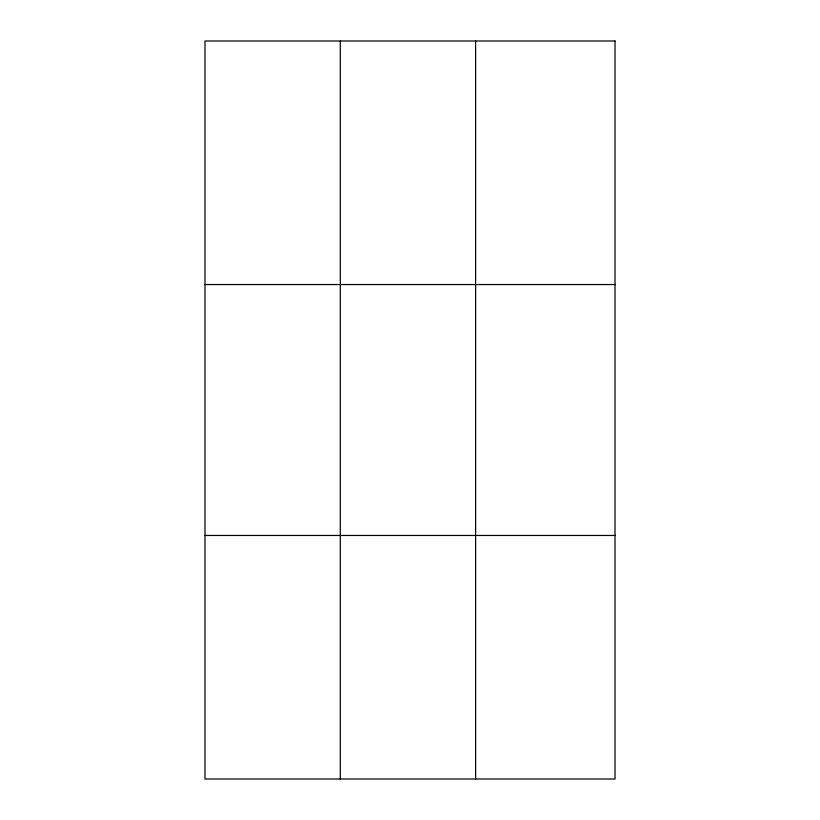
<?xml version="1.0" encoding="UTF-8"?>
<svg xmlns="http://www.w3.org/2000/svg" width="820" height="820" viewBox="0 0 820 820"><rect width="100%" height="100%" fill="white"/><g stroke="black" fill="none" stroke-linecap="round" stroke-linejoin="round"><path stroke-width="1.23" d="M340.29 779L340.29 41M475.61 779L475.61 41M204.979 284.54L615.02 284.54M204.979 535.46L615.02 535.46M615.02 41L615.02 779L204.979 779L204.979 41L615.02 41"/></g></svg>
